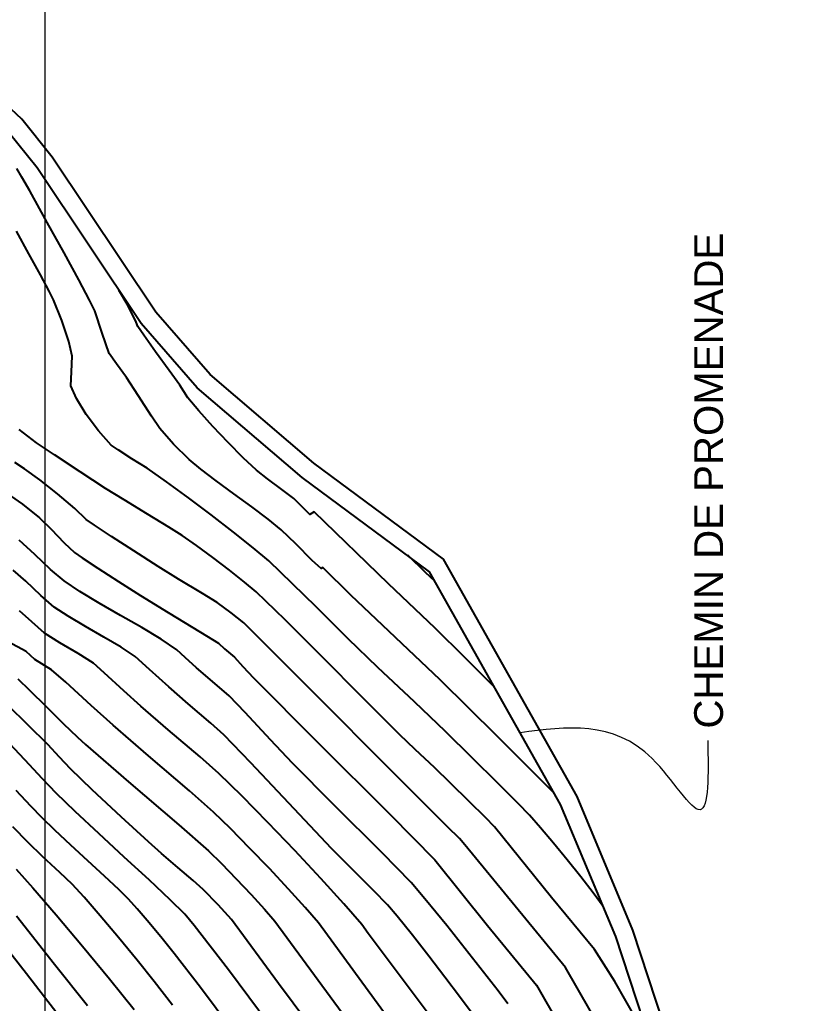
# Model space of a CAD drawing. Extents: x 62300 to 62842, y 108162 to 108784.
# Drawn here: x 62548.9 to 62583.63, y 108607.04 to 108649.77 of the extents above; entities that cross this region are included whole.
import ezdxf

# ---------------------------------------------------------------- set-up
doc = ezdxf.new("R2010")
doc.units = 0
doc.header["$LTSCALE"] = 1.000002
doc.header["$MEASUREMENT"] = 0
for name, color, linetype in [('coordinate', 2, 'Continuous'), ('curve livello 1m', 2, 'Continuous'), ('curve livello 5m', 7, 'Continuous'), ('LIN018CO', 6, 'Continuous'), ('Strade', 7, 'Continuous'), ('TEXT035', 1, 'Continuous')]:
    doc.layers.add(name, color=color, linetype=linetype)
doc.styles.add('ARIAL', font='arial.ttf')

msp = doc.modelspace()

# ---------------------------------------------------------------- linework, layer by layer
at = {"layer": 'coordinate', "linetype": 'Continuous', "lineweight": 0}
msp.add_line((62550, 108657.803), (62550, 108403.974), dxfattribs=at)
at = {"layer": 'curve livello 1m', "flags": 128}
for points in [[(62572.096, 108616.189), (62569.642, 108618.653), (62567.166, 108621.096), (62567.166, 108621.096), (62563.289, 108624.778), (62562.064, 108625.967), (62561.995, 108625.923), (62561.599, 108626.279), (62560.891, 108627.003), (62560.262, 108627.615), (62560.262, 108627.615), (62559.69, 108628.077), (62558.978, 108628.611), (62558.203, 108629.178), (62557.441, 108629.737), (62556.767, 108630.246), (62556.257, 108630.666), (62556.257, 108630.666), (62555.589, 108631.33), (62554.984, 108632.014), (62554.984, 108632.014), (62554.623, 108632.551), (62554.043, 108633.449), (62553.536, 108634.219), (62553.536, 108634.219), (62553.104, 108634.819), (62552.783, 108635.271), (62552.783, 108635.271), (62552.488, 108636.148), (62552.17, 108637.117), (62552.17, 108637.117), (62551.935, 108637.586), (62551.466, 108638.466), (62550.832, 108639.633), (62550.1, 108640.962), (62549.339, 108642.328), (62549.339, 108642.328), (62549.001, 108642.92), (62548.775, 108643.3)], [(62574.238, 108611.253), (62573.802, 108611.841), (62573.267, 108612.531), (62572.679, 108613.27), (62572.082, 108614.001), (62571.521, 108614.67), (62571.039, 108615.221), (62571.039, 108615.221), (62570.554, 108615.723), (62569.671, 108616.609), (62568.559, 108617.71), (62567.39, 108618.853), (62567.39, 108618.853), (62566.047, 108620.134), (62564.461, 108621.629), (62563.162, 108622.869), (62563.162, 108622.869), (62561.771, 108624.262), (62559.718, 108626.266), (62559.039, 108626.831), (62558.182, 108627.512), (62557.221, 108628.254), (62556.228, 108629.001), (62555.277, 108629.697), (62554.442, 108630.285), (62554.442, 108630.285), (62553.777, 108630.694), (62553.185, 108631.079), (62552.882, 108631.287), (62552.882, 108631.287), (62552.329, 108631.905), (62551.796, 108632.621), (62551.367, 108633.314), (62551.124, 108633.863), (62551.124, 108633.863), (62551.149, 108634.472), (62551.19, 108635.148), (62551.19, 108635.148), (62551.032, 108635.791), (62550.73, 108636.701), (62550.376, 108637.604), (62550.376, 108637.604), (62550.186, 108637.977), (62549.803, 108638.69), (62549.303, 108639.602), (62548.761, 108640.575)], [(62569.518, 108620.774), (62568.236, 108622.062), (62566.943, 108623.338), (62564.917, 108625.262), (62561.69, 108628.392), (62561.509, 108628.278), (62560.806, 108628.964), (62560.285, 108629.368), (62559.662, 108629.824), (62559.182, 108630.201), (62559.182, 108630.201), (62558.613, 108630.739), (62557.96, 108631.398), (62557.295, 108632.103), (62556.688, 108632.777), (62556.212, 108633.345), (62556.212, 108633.345), (62555.856, 108633.887), (62555.395, 108634.535), (62554.808, 108635.342), (62554.288, 108636.059), (62554.029, 108636.438), (62554.029, 108636.438), (62553.965, 108636.631), (62553.612, 108637.336), (62553.213, 108638.015)], [(62577.058, 108600.831), (62572.601, 108608.607), (62568.229, 108613.925), (62568.008, 108614.199), (62567.837, 108614.369), (62567.64, 108614.556), (62559.08, 108623.128), (62558.63, 108623.567), (62558.082, 108624.003), (62557.472, 108624.449), (62557.472, 108624.449), (62556.837, 108624.845), (62555.806, 108625.473), (62554.92, 108626.019), (62554.92, 108626.019), (62553.865, 108626.691), (62552.895, 108627.318), (62552.156, 108627.805), (62551.793, 108628.055), (62551.793, 108628.055), (62551.303, 108628.539), (62550.546, 108629.172), (62549.777, 108629.777), (62549.118, 108630.26), (62548.69, 108630.528)], [(62548.5, 108629.085), (62549.025, 108628.722), (62549.763, 108628.124), (62549.763, 108628.124), (62550.264, 108627.637), (62550.834, 108627.051), (62551.282, 108626.623), (62551.619, 108626.39), (62552.299, 108625.943), (62553.188, 108625.368), (62554.15, 108624.755), (62555.353, 108624.017), (62556.749, 108623.171), (62557.531, 108622.683), (62557.795, 108622.445), (62558.225, 108622.073), (62558.598, 108621.68), (62559.064, 108621.186), (62561.809, 108618.42), (62565.008, 108615.231), (62566.933, 108613.271), (62566.933, 108613.271), (62569.213, 108610.427), (62571.345, 108607.835), (62573.288, 108604.445)], [(62570.104, 108607.025), (62569.688, 108607.582), (62568.571, 108609.009), (62567.45, 108610.419), (62566.502, 108611.589), (62565.905, 108612.298), (62565.905, 108612.298), (62564.646, 108613.581), (62562.551, 108615.669), (62560.754, 108617.48), (62560.754, 108617.48), (62559.794, 108618.493), (62558.688, 108619.674), (62558, 108620.393), (62558, 108620.393), (62557.381, 108620.93), (62556.587, 108621.614), (62556.587, 108621.614), (62556.09, 108622.064), (62555.721, 108622.395), (62555.721, 108622.395), (62555.043, 108622.854), (62554.203, 108623.36), (62553.281, 108623.891), (62552.358, 108624.423), (62551.514, 108624.932), (62550.83, 108625.393), (62550.83, 108625.393), (62550.241, 108625.893), (62549.557, 108626.538), (62548.886, 108627.167)], [(62566.94, 108625.36), (62566.719, 108625.58), (62566.545, 108625.746), (62565.761, 108626.506)], [(62568.596, 108606.54), (62568.044, 108607.285), (62567.366, 108608.184), (62566.666, 108609.096), (62566.666, 108609.096), (62565.957, 108609.999), (62565.295, 108610.824), (62564.878, 108611.325), (62564.878, 108611.325), (62564.283, 108611.931), (62563.293, 108612.918), (62562.444, 108613.774), (62562.444, 108613.774), (62560.817, 108615.492), (62558.941, 108617.494), (62557.775, 108618.712), (62557.775, 108618.712), (62557.197, 108619.218), (62556.22, 108620.056), (62555.379, 108620.783), (62555.379, 108620.783), (62554.537, 108621.545), (62553.912, 108622.108), (62553.912, 108622.108), (62553.312, 108622.507), (62552.562, 108622.951), (62551.762, 108623.41), (62551.009, 108623.855), (62550.405, 108624.256), (62550.405, 108624.256), (62549.823, 108624.763), (62549.166, 108625.386), (62548.62, 108625.854)], [(62564.862, 108606.458), (62561.876, 108610.537), (62561.303, 108611.199), (62560.572, 108612.007), (62559.745, 108612.893), (62558.886, 108613.79), (62558.058, 108614.632), (62557.324, 108615.352), (62557.324, 108615.352), (62556.273, 108616.271), (62554.494, 108617.797), (62552.964, 108619.122), (62552.964, 108619.122), (62552.004, 108619.986), (62550.901, 108620.99), (62550.292, 108621.532), (62550.292, 108621.532), (62549.555, 108621.984), (62549.18, 108622.319), (62548.407, 108622.741)], [(62548.82, 108621.137), (62549.336, 108620.643), (62550.049, 108619.937), (62550.795, 108619.198), (62551.411, 108618.602), (62551.756, 108618.291), (62553.63, 108616.668), (62555.81, 108614.798), (62557.099, 108613.671), (62557.667, 108613.112), (62558.309, 108612.453), (62558.957, 108611.768), (62559.54, 108611.131), (62559.99, 108610.613), (62564.785, 108604.063)], [(62563.238, 108603.755), (62560.145, 108607.901), (62558.104, 108610.69), (62557.528, 108611.326), (62556.874, 108611.991), (62556.874, 108611.991), (62556.442, 108612.374), (62555.776, 108612.944), (62555.063, 108613.552), (62554.491, 108614.051), (62554.491, 108614.051), (62553.304, 108615.141), (62552.051, 108616.32), (62551.106, 108617.235), (62551.106, 108617.235), (62550.633, 108617.738), (62550.125, 108618.28), (62550.125, 108618.28), (62549.278, 108619.129), (62548.392, 108619.997)], [(62559.74, 108606.125), (62557.973, 108608.495), (62556.483, 108610.43), (62556.483, 108610.43), (62556.074, 108610.915), (62555.436, 108611.546), (62554.52, 108612.406), (62553.447, 108613.395), (62552.338, 108614.417), (62551.313, 108615.373), (62550.493, 108616.165), (62550.493, 108616.165), (62549.894, 108616.795), (62549.128, 108617.622), (62548.467, 108618.322)], [(62555.542, 108606.961), (62554.749, 108607.991), (62554.749, 108607.991), (62554.004, 108608.915), (62553.19, 108609.902), (62552.393, 108610.848), (62551.697, 108611.654), (62551.188, 108612.217), (62551.188, 108612.217), (62550.653, 108612.73), (62549.901, 108613.423), (62549.266, 108614.026), (62549.266, 108614.026), (62548.609, 108614.709)], [(62548.746, 108612.868), (62549.479, 108612.056), (62550.483, 108610.893), (62551.633, 108609.528), (62552.808, 108608.105), (62553.882, 108606.771)], [(62548.772, 108610.839), (62550.417, 108608.739), (62551.843, 108606.943)], [(62547.674, 108610.259), (62549.195, 108608.339), (62550.761, 108606.318)]]:
    msp.add_lwpolyline(points, dxfattribs=at)
at = {"layer": 'curve livello 5m', "flags": 128}
for points in [[(62575.703, 108606.307), (62575.229, 108607.151), (62574.74, 108607.987), (62574.271, 108608.75), (62573.858, 108609.378), (62573.858, 108609.378), (62572.001, 108611.637), (62569.523, 108614.71), (62569.134, 108615.11), (62568.427, 108615.814), (62567.613, 108616.611), (62567.613, 108616.611), (62566.911, 108617.281), (62566.081, 108618.064), (62565.401, 108618.713), (62565.401, 108618.713), (62560.426, 108623.695), (62559.174, 108624.916), (62558.663, 108625.339), (62558.008, 108625.855), (62557.288, 108626.404), (62556.578, 108626.928), (62555.957, 108627.367), (62555.957, 108627.367), (62555.382, 108627.73), (62554.452, 108628.296), (62553.444, 108628.908), (62552.635, 108629.41), (62552.635, 108629.41), (62551.523, 108630.13), (62550.413, 108630.865), (62549.638, 108631.394), (62549.638, 108631.394), (62548.881, 108631.971)], [(62567.728, 108605.152), (62564.043, 108610.077), (62563.762, 108610.461), (62562.98, 108611.365), (62561.981, 108612.467), (62560.853, 108613.676), (62559.681, 108614.901), (62558.551, 108616.05), (62557.55, 108617.032), (62556.735, 108617.745), (62555.357, 108618.927), (62554.171, 108619.952), (62553.428, 108620.622), (62552.574, 108621.4), (62552.102, 108621.82), (62551.443, 108622.238), (62550.643, 108622.699), (62549.98, 108623.12), (62549.428, 108623.617), (62548.9, 108624.087)], [(62558.111, 108605.913), (62556.757, 108607.728), (62555.616, 108609.21), (62555.089, 108609.862), (62554.521, 108610.545), (62554.004, 108611.15), (62553.631, 108611.566), (62553.202, 108611.99), (62552.587, 108612.568), (62551.865, 108613.233), (62551.12, 108613.92), (62550.43, 108614.563), (62549.879, 108615.095), (62549.389, 108615.605), (62548.747, 108616.293)]]:
    msp.add_lwpolyline(points, dxfattribs=at)
at = {"layer": 'LIN018CO', "linetype": 'Continuous', "lineweight": 0}
msp.add_spline([(62578.783, 108618.459), (62578.448, 108615.448), (62576.366, 108617.678), (62570.64, 108618.793)], degree=3, dxfattribs=at)
at = {"layer": 'Strade', "linetype": 'Continuous', "flags": 128}
for points in [[(62582.991, 108576.475), (62580.852, 108583.253), (62579.917, 108591.401), (62578.098, 108599.834), (62574.785, 108609.948), (62572.385, 108615.675), (62566.698, 108625.791), (62561.177, 108629.884), (62556.612, 108633.779), (62554.175, 108636.574), (62549.668, 108643.325), (62548.407, 108644.897), (62546.329, 108646.84), (62543.543, 108649.2)], [(62583.627, 108577.119), (62581.638, 108583.421), (62580.707, 108591.531), (62578.871, 108600.043), (62575.535, 108610.228), (62573.105, 108616.027), (62567.312, 108626.332), (62561.675, 108630.51), (62557.176, 108634.349), (62554.812, 108637.061), (62550.314, 108643.798), (62548.995, 108645.442), (62546.861, 108647.438), (62544.78, 108649.2)]]:
    msp.add_lwpolyline(points, dxfattribs=at)

# ---------------------------------------------------------------- texts
at = {"layer": 'TEXT035', "style": 'ARIAL'}
msp.add_text('CHEMIN DE PROMENADE', height=1.25, rotation=90, dxfattribs=at).set_placement((62579.443, 108618.976))

doc.saveas('drawing.dxf')
